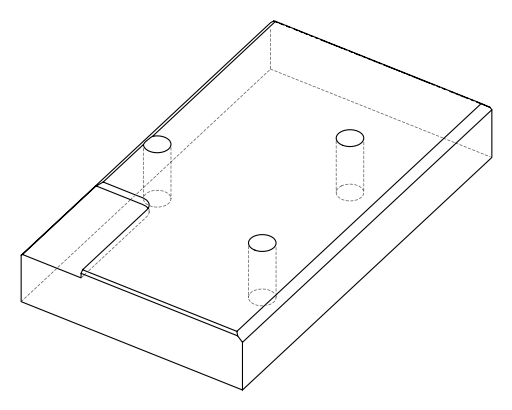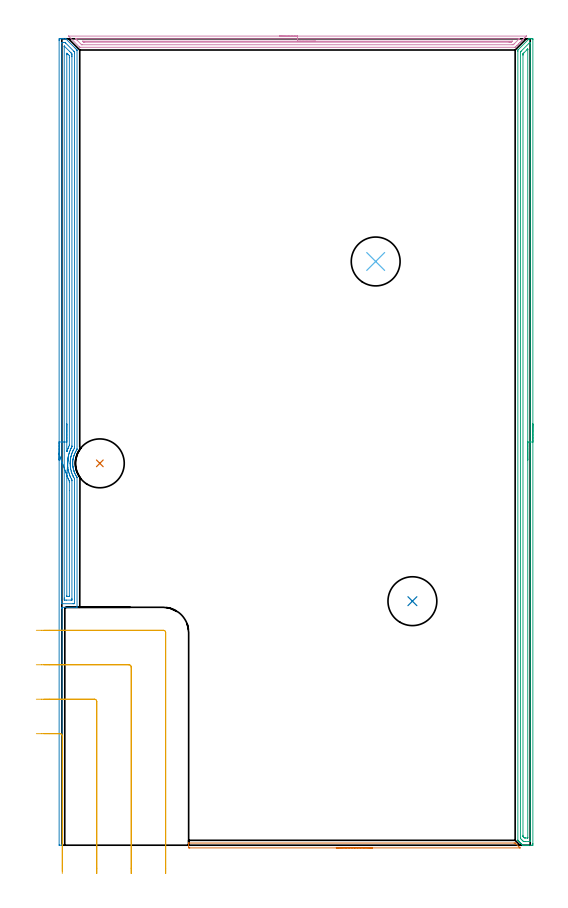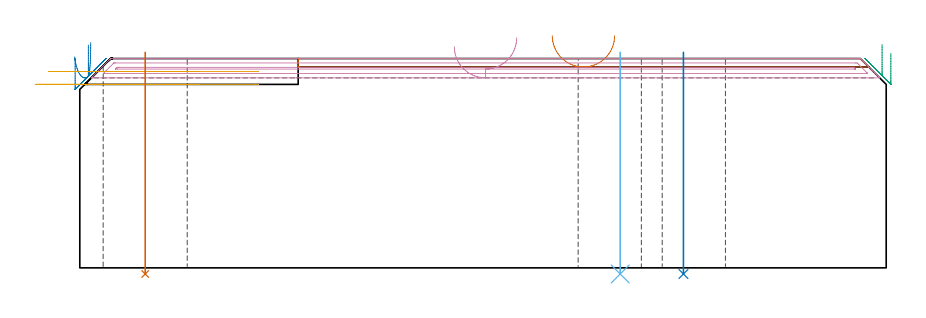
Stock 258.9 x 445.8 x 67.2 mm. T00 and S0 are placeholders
(PLAN: 8 operations, 2 tool changes, 33.3 min)
(1 AREA_MILL | FG_CHAMFER_SURFACE | UGT0205_001 | 1.61 min | 678 mm3)
(2 AREA_MILL_1 | FG_CHAMFER_SURFACE_1 | UGT0205_001 | 11.31 min | 21861 mm3)
(3 AREA_MILL_2 | FG_CHAMFER_SURFACE_2 | UGT0205_001 | 10.87 min | 15340 mm3)
(4 AREA_MILL_3 | FG_CHAMFER_SURFACE_3 | UGT0205_001 | 6.09 min | 4701 mm3)
(5 MILL_CORNER_NOTCH_RECTANGULAR | CORNER_NOTCH_RECTANGULAR | UGT0201_109 | Follow Part, ap 6.35, ae 75% | 2.54 min | 69899 mm3)
(6 INDEXABLE_INSERT_DRILL_THROUGH_HOLE_FROM_SOLID | STEP1HOLE | NXT0302_025 | 0.29 min | 38438 mm3)
(7 INDEXABLE_INSERT_DRILL_THROUGH_HOLE_FROM_SOLID_1 | STEP1HOLE_1 | NXT0302_025 | 0.29 min | 38401 mm3)
(8 INDEXABLE_INSERT_DRILL_THROUGH_HOLE_FROM_SOLID_2 | STEP1HOLE_2 | NXT0302_025 | 0.29 min | 38433 mm3)
(TOOL UGT0205_001 | Chamfer Mill 20 x 3 x 45 deg. | D20 FL50 Z2)
(TOOL UGT0201_109 | End Mill 25.4 mm | D25.4 FL25 Z2)
(TOOL NXT0302_025 | Index. Insert Drill 27mm [880-D2700L32-05] | D27 PA176 FL135 Z2)
(OP 1 AREA_MILL)
G17 G21 G94 G90
T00 M6
G54
G17 G0 G90 X171.7 Y-1.5 S1061 M3
G43 Z77.2 H0
Z74.5
G94 G1 X171.662 Z73.628 F250.
X171.548 Z72.764
X171.359 Z71.912
X171.097 Z71.08
X170.763 Z70.274
X170.36 Z69.5
X169.891 Z68.764
X169.36 Z68.072
X168.771 Z67.429
X168.128 Z66.84
X167.436 Z66.308
X166.7 Z65.84
X165.926 Z65.437
X165.12 Z65.103
X164.288 Z64.841
X163.436 Z64.652
X162.572 Z64.538
X161.7 Z64.5
X70.701
X70.49 Y-1.498 Z64.502
X70.102 Y-1.491 Z64.505
X70.1 Y-1.339 Z64.658
Y-0.15 Z65.845
Y0.464 Z66.463
Y0.875 Z66.874
X70.106 Y1.191 Z67.182
X70.108 Y1.197 Z67.188
X70.255 Y1.2 Z67.2
X250.022
X250.596 Y1.196 Z67.186
X250.624 Y1.177 Z67.175
X250.627 Y1.174 Z67.173
X250.914 Y0.886 Z66.885
X251.069 Y0.733 Z66.729
X252.834 Y-1.033 Z64.964
X253.293 Y-1.494 Z64.506
X253.294 Y-1.498 Z64.502
X253.293 Y-1.5 Z64.5
X161.7
X160.828 Z64.538
X159.963 Z64.652
X159.112 Z64.841
X158.28 Z65.103
X157.474 Z65.437
X156.7 Z65.84
X155.964 Z66.308
X155.272 Z66.84
X154.629 Z67.429
X154.04 Z68.072
X153.508 Z68.764
X153.04 Z69.5
X152.637 Z70.274
X152.303 Z71.08
X152.041 Z71.912
X151.852 Z72.764
X151.738 Z73.628
X151.7 Z74.5
G0 Z77.2
M5
M2
(OP 2 AREA_MILL_1)
G17 G21 G94 G90
T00 M6
G54
G17 G0 G90 X-1.5 Y212.9 S1061 M3
G43 Z77.2 H0
Z67.3
G94 G1 Y212.938 Z66.428 F250.
Y213.052 Z65.563
Y213.241 Z64.712
Y213.503 Z63.88
Y213.837 Z63.074
Y214.24 Z62.3
Y214.709 Z61.564
Y215.24 Z60.872
Y215.829 Z60.229
Y216.472 Z59.639
Y217.164 Z59.108
Y217.9 Z58.64
Y218.674 Z58.237
Y219.48 Z57.903
Y220.312 Z57.641
Y221.164 Z57.452
Y222.028 Z57.338
Y222.9 Z57.3
Y444.82
X-1.499 Y445.191 Z57.301
X-1.493 Y445.706 Z57.303
X-1.491 Y445.792 Z57.304
X-0.981 Y445.8 Z57.813
X-0.419 Z58.378
X-0.095 Z58.701
X0.468 Z59.264
X0.791 Z59.586
X2.1 Z60.899
X2.121 Z60.919
X2.194 Y445.799 Z60.992
X2.213 Y445.786 Z61.011
X2.406 Y445.594 Z61.206
X2.512 Y445.488 Z61.311
X7.052 Y440.948 Z65.852
X7.438 Y440.564 Z66.234
X7.919 Y440.081 Z66.719
X8.167 Y439.834 Z66.965
X8.324 Y439.678 Z67.119
X8.357 Y439.642 Z67.153
X8.396 Y439.595 Z67.189
X8.4 Y439.388 Z67.2
Y219.329
Y218.788 Z67.183
X8.326 Y218.671 Z67.126
X8.161 Y218.419 Z66.961
X7.891 Y217.983 Z66.69
X7.594 Y217.456 Z66.392
X7.491 Y217.256 Z66.29
X7.405 Y217.089 Z66.204
X7.198 Y216.643 Z65.994
X7.007 Y216.195 Z65.804
X6.713 Y215.418 Z65.511
X6.674 Y215.301 Z65.473
X6.539 Y214.855 Z65.339
X6.497 Y214.701 Z65.297
X6.418 Y214.406 Z65.217
X6.33 Y214.032 Z65.129
X6.314 Y213.96 Z65.112
X6.255 Y213.669 Z65.054
X6.224 Y213.512 Z65.022
X6.152 Y213.08 Z64.95
X6.15 Y213.066 Z64.948
X6.09 Y212.618 Z64.89
X6.047 Y212.172 Z64.846
X6.032 Y211.922 Z64.831
X6.02 Y211.724 Z64.817
X6.015 Y211.443 Z64.802
X6.008 Y211.252 Z64.801
X6.01 Y211.009 Z64.802
X6.009 Y210.886 Z64.805
X6.01 Y210.83 Z64.806
X6.028 Y210.402 Z64.818
Y210.383 Z64.819
X6.056 Y209.936 Z64.855
X6.1 Y209.509 Z64.898
X6.102 Y209.489 Z64.9
X6.109 Y209.438 Z64.907
X6.163 Y209.042 Z64.961
X6.237 Y208.616 Z65.034
X6.241 Y208.595 Z65.037
X6.336 Y208.148 Z65.134
X6.404 Y207.885 Z65.202
X6.447 Y207.724 Z65.242
X6.565 Y207.254 Z65.364
X6.609 Y207.106 Z65.409
X6.635 Y207.017 Z65.435
X6.696 Y206.831 Z65.496
X6.712 Y206.782 Z65.512
X6.867 Y206.36 Z65.663
X6.917 Y206.236 Z65.712
X6.961 Y206.122 Z65.759
X6.995 Y206.035 Z65.794
X7.035 Y205.938 Z65.83
X7.046 Y205.911 Z65.841
X7.238 Y205.466 Z66.035
X7.41 Y205.102 Z66.21
X7.593 Y204.742 Z66.393
X7.687 Y204.572 Z66.485
X7.952 Y204.122 Z66.749
X8.229 Y203.678 Z67.025
X8.293 Y203.579 Z67.089
X8.399 Y203.411 Z67.185
X8.4 Y203.26 Z67.2
Y131.841
X8.394 Y131.509 Z67.192
X8.342 Y131.5 Z67.14
X0.1 Z58.9
Y131.179
Y131.121 Z58.899
X0.104 Y131.04 Z58.894
Y131.035 Z58.893
X0.101 Y131.033 Z58.896
X0.1 Y131.03 Z58.9
Y0.163
X0.097 Y0.01 Z58.888
X0.031 Y0.004 Z58.822
X-0.042 Y0. Z58.757
X-1.22 Z57.579
X-1.493 Y0.01 Z57.305
X-1.5 Y0.07 Z57.3
Y222.9
X-0.086 Z58.714
Y443.396
X-0.084 Y443.626 Z58.716
X-0.081 Y443.736 Z58.719
X-0.079 Y443.782 Z58.721
X0.008 Y443.79 Z58.808
X0.402 Y443.798 Z59.202
X0.791 Y443.799 Z59.591
X1.287 Y443.798 Z60.087
X1.677 Y443.792 Z60.477
X1.732 Y443.79 Z60.532
X1.79 Y443.748 Z60.59
X1.908 Y443.635 Z60.708
X2.144 Y443.405 Z60.944
X6.608 Y438.941 Z65.408
X6.775 Y438.769 Z65.575
X6.908 Y438.63 Z65.708
X6.979 Y438.55 Z65.779
X6.986 Y438.049 Z65.786
Y220.231
X6.981 Y219.78 Z65.781
X6.979 Y219.563 Z65.779
X6.847 Y219.329 Z65.647
X6.581 Y218.853 Z65.381
X6.352 Y218.436 Z65.152
X6.301 Y218.34 Z65.101
X6.269 Y218.275 Z65.069
X6.109 Y217.94 Z64.909
X5.986 Y217.667 Z64.786
X5.933 Y217.544 Z64.733
X5.727 Y217.035 Z64.527
X5.581 Y216.651 Z64.381
X5.483 Y216.388 Z64.283
X5.262 Y215.718 Z64.062
X5.223 Y215.581 Z64.023
X5.076 Y215.013 Z63.876
X5.041 Y214.865 Z63.841
X4.915 Y214.283 Z63.715
X4.854 Y213.973 Z63.654
X4.78 Y213.526 Z63.58
X4.719 Y213.08 Z63.519
X4.681 Y212.733 Z63.481
X4.635 Y212.187 Z63.435
X4.617 Y211.904 Z63.417
X4.592 Y211.294 Z63.392
X4.591 Y211.262 Z63.391
Y211.212
X4.595 Y211.034 Z63.395
X4.614 Y210.402 Z63.414
X4.629 Y210.107 Z63.429
X4.677 Y209.509 Z63.477
X4.717 Y209.125 Z63.517
X4.787 Y208.616 Z63.587
X4.882 Y208.066 Z63.682
X4.956 Y207.724 Z63.756
X5.151 Y206.903 Z63.951
X5.17 Y206.831 Z63.97
X5.223 Y206.629 Z64.023
X5.38 Y206.096 Z64.18
X5.393 Y206.053 Z64.193
X5.41 Y206.001 Z64.21
X5.432 Y205.938 Z64.232
X5.553 Y205.605 Z64.353
X5.774 Y205.045 Z64.574
X6.109 Y204.259 Z64.909
X6.158 Y204.153 Z64.958
X6.203 Y204.058 Z65.003
X6.477 Y203.53 Z65.277
X6.626 Y203.26 Z65.426
X6.919 Y202.746 Z65.719
X6.971 Y202.654 Z65.771
X6.979 Y202.596 Z65.779
X6.986 Y202.377 Z65.786
Y202.367
X6.985 Y133.627 Z65.785
X6.979 Y133.526 Z65.779
X6.612 Y133.51 Z65.412
X6.36 Y133.503 Z65.16
X6.234 Y133.5 Z65.034
X0.032 Y133.499 Z58.832
X-0.028 Y133.501 Z58.772
X-0.082 Y133.614 Z58.718
X-0.084 Y133.627 Z58.716
X-0.086 Y134.51 Z58.714
Y222.9
X1.328 Z60.128
X1.329 Y441.62 Z60.129
X1.33 Y441.731 Z60.13
X1.332 Y441.749 Z60.132
X1.333 Y441.755 Z60.133
X1.355 Y441.736 Z60.155
X1.48 Y441.62 Z60.28
X4.336 Y438.765 Z63.136
X5.05 Y438.049 Z63.85
X5.223 Y437.869 Z64.023
X5.565 Y437.503 Z64.365
X5.568 Y437.156 Z64.368
X5.57 Y436.806 Z64.37
X5.571 Y436.263 Z64.371
X5.572 Y435.912 Z64.372
X5.571 Y220.763 Z64.371
X5.569 Y220.492 Z64.369
X5.567 Y220.358 Z64.367
X5.565 Y220.293 Z64.365
X5.53 Y220.222 Z64.33
X5.424 Y220.019 Z64.224
X5.223 Y219.641 Z64.023
X5.118 Y219.435 Z63.918
X5.066 Y219.329 Z63.866
X4.835 Y218.826 Z63.635
X4.666 Y218.436 Z63.466
X4.57 Y218.201 Z63.37
X4.336 Y217.616 Z63.136
X4.316 Y217.564 Z63.116
X4.309 Y217.544 Z63.109
X4.093 Y216.896 Z62.893
X4.015 Y216.651 Z62.815
X3.886 Y216.212 Z62.686
X3.764 Y215.758 Z62.564
X3.702 Y215.504 Z62.502
X3.558 Y214.865 Z62.358
X3.539 Y214.776 Z62.339
X3.45 Y214.307 Z62.25
X3.403 Y214.02 Z62.203
X3.396 Y213.973 Z62.196
X3.302 Y213.229 Z62.102
X3.287 Y213.08 Z62.087
X3.23 Y212.409 Z62.03
X3.215 Y212.187 Z62.015
X3.19 Y211.556 Z61.99
X3.183 Y211.294 Z61.983
X3.191 Y210.662 Z61.991
X3.199 Y210.402 Z61.999
X3.236 Y209.725 Z62.036
X3.253 Y209.509 Z62.053
X3.327 Y208.74 Z62.127
X3.344 Y208.616 Z62.144
X3.45 Y207.891 Z62.25
X3.479 Y207.724 Z62.279
X3.486 Y207.688 Z62.286
X3.587 Y207.214 Z62.387
X3.676 Y206.831 Z62.476
X3.747 Y206.532 Z62.547
X3.901 Y205.938 Z62.701
X4.087 Y205.296 Z62.887
X4.172 Y205.045 Z62.972
X4.336 Y204.584 Z63.136
X4.505 Y204.153 Z63.305
X4.62 Y203.867 Z63.42
X4.889 Y203.26 Z63.689
X5.223 Y202.563 Z64.023
X5.322 Y202.367 Z64.122
X5.562 Y201.912 Z64.362
X5.565 Y201.879 Z64.365
X5.568 Y201.745 Z64.368
X5.571 Y201.474 Z64.371
Y136.305
X5.57 Y135.955 Z64.37
X5.566 Y135.602 Z64.366
X5.564 Y135.511 Z64.364
X5.522 Y135.508 Z64.322
X5.422 Y135.504 Z64.222
X5.223 Y135.5 Z64.023
X5.135 Z63.935
X2.564 Z61.364
X1.677 Y135.501 Z60.477
X1.588 Y135.502 Z60.388
X1.335 Y135.514 Z60.135
X1.333 Y135.589 Z60.133
X1.33 Y135.762 Z60.13
X1.329 Y136.305 Z60.129
X1.328 Y136.657 Z60.128
Y222.9
X2.743 Z61.543
Y436.975
X2.744 Y437.156 Z61.544
X2.75 Y437.862 Z61.55
X3.45 Y437.198 Z62.25
X3.493 Y437.156 Z62.293
X4.15 Y436.451 Z62.95
X4.157 Y435.371 Z62.957
Y221.295
X4.156 Y221.115 Z62.956
X4.153 Y221.026 Z62.953
X4.15 Y220.984 Z62.95
X4.136 Y220.946 Z62.936
X3.789 Y220.222 Z62.589
X3.682 Y219.988 Z62.482
X3.45 Y219.47 Z62.25
X3.409 Y219.371 Z62.209
X3.392 Y219.329 Z62.192
X3.237 Y218.935 Z62.037
X3.158 Y218.731 Z61.958
X3.047 Y218.436 Z61.847
X2.991 Y218.28 Z61.791
X2.92 Y218.078 Z61.72
X2.885 Y217.977 Z61.685
X2.798 Y217.725 Z61.598
X2.763 Y217.63 Z61.563
X2.751 Y217.598 Z61.551
X2.75 Y217.623 Z61.55
X2.745 Y217.815 Z61.545
X2.743 Y217.961 Z61.543
Y218.256
Y222.9
Y223.772 Z61.581
Y224.637 Z61.695
Y225.488 Z61.883
Y226.32 Z62.146
Y227.126 Z62.48
Y227.9 Z62.882
Y228.636 Z63.351
Y229.328 Z63.882
Y229.971 Z64.472
Y230.56 Z65.115
Y231.092 Z65.807
Y231.56 Z66.543
Y231.963 Z67.316
Y232.297 Z68.122
Y232.559 Z68.954
Y232.748 Z69.806
Y232.862 Z70.671
Y232.9 Z71.543
G0 X-1.666 Y216.525 Z67.719
G1 X-1.554 Y216.223 Z66.908
X-1.418 Y215.856 Z66.128
X-1.26 Y215.427 Z65.386
X-1.079 Y214.939 Z64.686
X-0.878 Y214.395 Z64.034
X-0.658 Y213.8 Z63.435
X-0.42 Y213.159 Z62.893
X-0.168 Y212.475 Z62.414
X0.099 Y211.756 Z61.999
X0.377 Y211.004 Z61.653
X0.664 Y210.228 Z61.378
X0.959 Y209.432 Z61.177
X1.258 Y208.622 Z61.05
X1.56 Y207.806 Z60.999
X1.863 Y206.988 Z61.024
X2.164 Y206.175 Z61.124
X2.46 Y205.374 Z61.3
X2.75 Y204.59 Z61.55
X2.769 Y204.539 Z61.569
X2.806 Y204.434 Z61.606
X2.866 Y204.258 Z61.666
X2.902 Y204.153 Z61.702
X3.009 Y203.856 Z61.809
X3.097 Y203.616 Z61.897
X3.239 Y203.26 Z62.039
X3.45 Y202.742 Z62.25
X3.613 Y202.367 Z62.413
X3.745 Y202.07 Z62.545
X4.029 Y201.474 Z62.829
X4.109 Y201.302 Z62.909
X4.15 Y201.204 Z62.95
X4.152 Y201.118 Z62.952
X4.156 Y200.763 Z62.956
X4.157 Y196.019 Z62.957
Y138.09
X4.155 Y137.734 Z62.955
X4.152 Y137.557 Z62.952
X4.151 Y137.52 Z62.951
X4.119 Y137.51 Z62.919
X4.032 Y137.504 Z62.832
X3.45 Y137.501 Z62.25
X3.149 Z61.949
X2.792 Y137.508 Z61.592
X2.754 Y137.51 Z61.554
X2.75 Y137.555 Z61.55
X2.747 Y137.673 Z61.547
X2.743 Y137.909 Z61.543
Y204.153
X2.745 Y204.424 Z61.545
X2.748 Y204.569 Z61.548
X2.75 Y204.59 Z61.55
X2.82 Y205.453 Z61.659
X2.89 Y206.303 Z61.842
X2.957 Y207.134 Z62.099
X3.023 Y207.939 Z62.428
X3.086 Y208.713 Z62.826
X3.146 Y209.449 Z63.29
X3.202 Y210.142 Z63.817
X3.255 Y210.787 Z64.402
X3.303 Y211.378 Z65.042
X3.346 Y211.912 Z65.73
X3.385 Y212.384 Z66.463
X3.418 Y212.79 Z67.234
X3.445 Y213.128 Z68.038
X3.467 Y213.395 Z68.869
X3.483 Y213.588 Z69.719
X3.493 Y213.707 Z70.583
X3.496 Y213.75 Z71.455
X3.493 Y213.718 Z72.326
G0 Z77.2
M5
M2
(OP 3 AREA_MILL_2)
G17 G21 G94 G90
T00 M6
G54
G17 G0 G90 X260.4 Y232.9 S1061 M3
G43 Z77.2 H0
Z68.9
G94 G1 Y232.862 Z68.028 F250.
Y232.748 Z67.164
Y232.559 Z66.312
Y232.297 Z65.48
Y231.963 Z64.674
Y231.56 Z63.9
Y231.091 Z63.164
Y230.56 Z62.472
Y229.971 Z61.829
Y229.328 Z61.24
Y228.636 Z60.708
Y227.9 Z60.24
Y227.126 Z59.837
Y226.32 Z59.503
Y225.488 Z59.241
Y224.636 Z59.052
Y223.771 Z58.938
Y222.9 Z58.9
Y0.915
X260.399 Y0.609 Z58.901
X260.393 Y0.03 Z58.904
X260.391 Y0.007 Z58.905
X259.814 Y0. Z59.482
X258.032 Z61.262
X257.466 Z61.831
X257.141 Z62.155
X256.575 Z62.721
X256.25 Z63.045
X255.599 Z63.7
X255.178 Z64.121
X254.932 Y0.002 Z64.361
X254.789 Y0.01 Z64.503
X254.746 Y0.051 Z64.547
X254.636 Y0.163 Z64.662
X254.468 Y0.33 Z64.827
X254.3 Y0.499 Z64.997
X254.19 Y0.609 Z65.108
X254.022 Y0.775 Z65.272
X253.856 Y0.943 Z65.442
X253.743 Y1.056 Z65.555
X253.577 Y1.221 Z65.718
X253.411 Y1.388 Z65.887
X253.297 Y1.502 Z66.001
X253.131 Y1.666 Z66.163
X252.966 Y1.833 Z66.331
X252.851 Y1.948 Z66.447
X252.686 Y2.112 Z66.609
X252.522 Y2.277 Z66.776
X252.404 Y2.395 Z66.894
X252.164 Y2.638 Z67.133
X252.103 Y2.705 Z67.189
X252.1 Y2.841 Z67.2
Y438.941
X252.101 Y439.595 Z67.187
X252.223 Y439.724 Z67.075
X258.17 Y445.671 Z61.127
X258.236 Y445.739 Z61.057
X258.298 Y445.79 Z60.993
X258.354 Y445.798 Z60.937
X258.803 Y445.8 Z60.496
X259.163 Z60.136
X259.814 Z59.481
X260.139 Z59.157
X260.391 Y445.798 Z58.905
X260.396 Y445.637 Z58.904
X260.4 Y445.343 Z58.9
Y222.9
X258.986 Z60.314
Y2.269
X258.984 Y2.144 Z60.316
X258.981 Y2.06 Z60.319
X258.978 Y2.008 Z60.322
X258.971 Y2.007 Z60.329
X258.923 Y2.004 Z60.377
X258.426 Y2. Z60.874
X256.25 Y2.001 Z63.05
X255.75 Y2.003 Z63.55
X255.359 Y2.01 Z63.941
X255.236 Y2.026 Z64.064
X255.11 Y2.148 Z64.19
X254.856 Y2.395 Z64.444
X254.468 Y2.782 Z64.832
X253.964 Y3.288 Z65.336
X253.577 Y3.685 Z65.723
X253.521 Y3.746 Z65.779
X253.514 Y4.18 Z65.786
X253.515 Y438.174 Z65.785
X253.517 Y438.3 Z65.783
X253.521 Y438.546 Z65.779
X253.577 Y438.615 Z65.723
X253.736 Y438.782 Z65.564
X253.892 Y438.941 Z65.408
X258.356 Y443.405 Z60.944
X258.643 Y443.685 Z60.657
X258.736 Y443.774 Z60.564
X258.923 Y443.79 Z60.377
X258.973 Z60.327
X258.981 Y443.593 Z60.319
X258.984 Y443.468 Z60.316
X258.985 Y443.405 Z60.315
X258.986 Y443.342 Z60.314
Y222.9
X257.572 Z61.728
X257.571 Y4.18 Z61.729
X257.57 Y4.073 Z61.73
X257.567 Y4.02 Z61.733
X257.566 Y4.014 Z61.734
X257.551 Y4.01 Z61.749
X257.501 Y4.005 Z61.799
X257.32 Y4. Z61.98
X256.25 Y4.001 Z63.05
X256.07 Y4.003 Z63.23
X255.712 Y4.01 Z63.588
X255.525 Y4.18 Z63.775
X255.359 Y4.343 Z63.941
X254.996 Y4.711 Z64.304
X254.952 Y4.759 Z64.348
X254.935 Y4.782 Z64.365
X254.933 Y4.815 Z64.367
X254.93 Y4.929 Z64.37
X254.929 Y5.073 Z64.371
X254.928 Y5.504 Z64.372
Y436.694
X254.929 Y437.156 Z64.371
X254.931 Y437.371 Z64.369
X254.935 Y437.479 Z64.365
X254.937 Y437.526 Z64.363
X255.403 Y438.004 Z63.897
X257.141 Y439.742 Z62.159
X257.233 Y439.834 Z62.067
X257.365 Y439.962 Z61.935
X257.525 Y440.114 Z61.775
X257.565 Y440.151 Z61.735
X257.567 Y440.109 Z61.733
X257.57 Y440.026 Z61.73
X257.571 Y439.927 Z61.729
X257.572 Y439.834 Z61.728
Y222.9
Y222.028 Z61.767
Y221.163 Z61.88
Y220.312 Z62.069
Y219.48 Z62.332
Y218.674 Z62.665
Y217.9 Z63.068
Y217.164 Z63.537
Y216.472 Z64.068
Y215.829 Z64.657
Y215.239 Z65.301
Y214.708 Z65.993
Y214.24 Z66.728
Y213.837 Z67.502
Y213.503 Z68.308
Y213.241 Z69.14
Y213.052 Z69.992
Y212.938 Z70.857
Y212.9 Z71.728
G0 Z77.2
M5
M2
(OP 4 AREA_MILL_3)
G17 G21 G94 G90
T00 M6
G54
G17 G0 G90 X120.25 Y447.3 S1061 M3
G43 Z77.2 H0
Z71.
G94 G1 X120.288 Z70.128 F250.
X120.402 Z69.264
X120.591 Z68.412
X120.853 Z67.58
X121.187 Z66.774
X121.59 Z66.
X122.058 Z65.264
X122.59 Z64.572
X123.179 Z63.929
X123.822 Z63.34
X124.514 Z62.808
X125.25 Z62.34
X126.024 Z61.937
X126.83 Z61.603
X127.662 Z61.341
X128.513 Z61.152
X129.378 Z61.038
X130.25 Z61.
X256.78 Y447.299 Z61.001
X256.787 Y447.297 Z61.003
X256.79 Y447.293 Z61.007
X256.768 Y447.268 Z61.032
X256.347 Y446.845 Z61.452
X255.851 Y446.35 Z61.949
X255.465 Y445.963 Z62.334
X255.292 Y445.791 Z62.508
X255.105 Y445.605 Z62.695
X254.583 Y445.082 Z63.216
X254.398 Y444.898 Z63.401
X254.256 Y444.756 Z63.544
X254.142 Y444.641 Z63.656
X254.101 Y444.6 Z63.698
X253.406 Y443.906 Z64.393
X253.261 Y443.759 Z64.538
X253.208 Y443.707 Z64.591
X252.557 Y443.057 Z65.243
X252.379 Y442.877 Z65.419
X251.708 Y442.208 Z66.092
X251.497 Y441.996 Z66.3
X250.859 Y441.359 Z66.941
X250.826 Y441.326 Z66.974
X250.603 Y441.107 Z67.186
X250.596 Y441.104 Z67.189
X250.382 Y441.1 Z67.2
X10.12
X9.904 Y441.104 Z67.189
X9.896 Y441.107 Z67.186
X9.761 Y441.237 Z67.06
X9.674 Y441.326 Z66.974
X3.869 Y447.132 Z61.167
X3.723 Y447.286 Z61.013
X3.713 Y447.298 Z61.001
X3.862 Y447.3 Z61.
X130.25
Y445.886 Z62.414
X252.691 Y445.885 Z62.415
X252.887 Y445.881 Z62.419
X252.92 Y445.879 Z62.421
X252.914 Y445.87 Z62.43
X252.901 Y445.853 Z62.447
X252.814 Y445.764 Z62.536
X252.706 Y445.656 Z62.644
X250.152 Y443.102 Z65.198
X249.933 Y442.883 Z65.417
X249.705 Y442.661 Z65.639
X249.606 Y442.568 Z65.732
X249.544 Y442.521 Z65.779
X248.961 Y442.514 Z65.786
X11.382 Y442.515 Z65.785
X10.975 Y442.519 Z65.781
X10.953 Y442.521 Z65.779
X10.922 Y442.54 Z65.76
X10.838 Y442.617 Z65.683
X10.716 Y442.735 Z65.565
X8.368 Y445.082 Z63.218
X7.888 Y445.565 Z62.735
X7.675 Y445.787 Z62.513
X7.603 Y445.879 Z62.421
X7.888 Y445.884 Z62.416
X7.967 Y445.885 Z62.415
X130.25 Y445.886 Z62.414
Y444.472 Z63.828
X248.765 Y444.471 Z63.829
X248.864 Y444.469 Z63.831
X249.04 Y444.464 Z63.836
X249.053 Y444.462 Z63.838
X249.048 Y444.453 Z63.847
X249.04 Y444.44 Z63.86
X248.919 Y444.319 Z63.981
X248.798 Y444.2 Z64.1
X248.577 Y443.988 Z64.312
X248.509 Y443.935 Z64.365
X248.417 Y443.933 Z64.367
X248.146 Y443.93 Z64.37
X247.528 Y443.929 Z64.371
X247.253
X12.628
X12.354 Y443.93 Z64.37
X12.079 Y443.933 Z64.367
X12.002 Y443.935 Z64.365
X11.968 Y443.942 Z64.358
X11.948 Y443.96 Z64.34
X11.864 Y444.039 Z64.261
X11.701 Y444.2 Z64.1
X11.46 Y444.446 Z63.854
X11.452 Y444.466 Z63.834
X11.46 Y444.467 Z63.833
X12.079 Y444.471 Z63.829
X130.25 Y444.472 Z63.828
X131.122 Z63.867
X131.986 Z63.98
X132.838 Z64.169
X133.67 Z64.432
X134.476 Z64.765
X135.25 Z65.168
X135.986 Z65.637
X136.678 Z66.168
X137.321 Z66.757
X137.91 Z67.401
X138.441 Z68.093
X138.91 Z68.828
X139.313 Z69.602
X139.647 Z70.408
X139.909 Z71.24
X140.098 Z72.092
X140.212 Z72.957
X140.25 Z73.828
G0 Z77.2
M5
M2
(OP 5 MILL_CORNER_NOTCH_RECTANGULAR)
G17 G21 G94 G90
T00 M6
G54
G17 G0 G90 X0.25 Y-14.447 S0 M3
G43 Z77.2 H0
Z63.05
G94 G1 Y-11.447 F250.
Y60.387 F500.
G3 X-1.013 Y61.65 R1.27
G1 X-6.95
X-9.95 F250.
G0 Z77.2
X19.3 Y-15.7
Z63.05
G1 Y-12.7
Y79.436 F500.
G3 X18.036 Y80.7 R1.27
G1 X-6.95
X-9.95 F250.
G0 Z77.2
X38.35 Y-15.7
Z63.05
G1 Y-12.7
Y98.486 F500.
G3 X37.086 Y99.75 R1.27
G1 X-6.95
X-9.95 F250.
G0 Z77.2
X57.4 Y-15.7
Z63.05
G1 Y-12.7
Y117.536 F500.
G3 X56.136 Y118.8 R1.27
G1 X-6.95
X-9.95 F250.
G0 Z77.2
X0.25 Y-15.628
Z58.9
G1 Y-12.628
Y60.387 F500.
G3 X-1.013 Y61.65 R1.27
G1 X-11.099
X-14.099 F250.
G0 Z77.2
X19.3 Y-15.7
Z58.9
G1 Y-12.7
Y79.436 F500.
G3 X18.036 Y80.7 R1.27
G1 X-11.099
X-14.099 F250.
G0 Z77.2
X38.35 Y-15.7
Z58.9
G1 Y-12.7
Y98.486 F500.
G3 X37.086 Y99.75 R1.27
G1 X-11.099
X-14.099 F250.
G0 Z77.2
X57.4 Y-15.7
Z58.9
G1 Y-12.7
Y117.536 F500.
G3 X56.136 Y118.8 R1.27
G1 X-11.099
X-14.099 F250.
G0 Z77.2
M5
M2
(OP 6 INDEXABLE_INSERT_DRILL_THROUGH_HOLE_FROM_SOLID)
G17 G21 G94 G90
T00 M6
G54
G17 G0 G90 X173.5 Y322.7 S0 M3
G43 Z77.2 H1
G94 G81 G98 Z-1.971 F250. R69.2
G80
M5
M2
(OP 7 INDEXABLE_INSERT_DRILL_THROUGH_HOLE_FROM_SOLID_1)
G17 G21 G94 G90
T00 M6
G54
G17 G0 G90 X21. Y211.1 S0 M3
G43 Z77.2 H1
G94 G81 G98 Z-1.971 F250. R69.2
G80
M5
M2
(OP 8 INDEXABLE_INSERT_DRILL_THROUGH_HOLE_FROM_SOLID_2)
G17 G21 G94 G90
T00 M6
G54
G17 G0 G90 X193.8 Y134.9 S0 M3
G43 Z77.2 H1
G94 G81 G98 Z-1.971 F250. R69.2
G80
M5
M2
